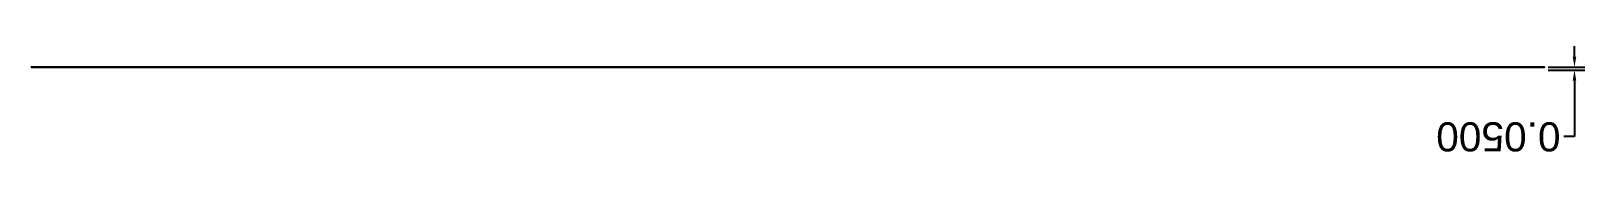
# Model space of a CAD drawing. Header units: metres. Extents: x 2.7 to 29.4, y -25 to -23.1.
import ezdxf

# ---------------------------------------------------------------- set-up
doc = ezdxf.new("R2010")
doc.units = ezdxf.units.M
doc.header["$MEASUREMENT"] = 0
doc.layers.add('Dimensiuni 3D', color=150, linetype='Continuous')
doc.layers.add('PROFIL AJUTATOR PLACA3 Cornisa', color=94, linetype='Continuous')
doc.styles.get("Standard").update_dxf_attribs({"font": 'arial.ttf'})
doc.dimstyles.get("Standard").update_dxf_attribs({"dimtxt": 1.03, "dimasz": 0.18, "dimexe": 0.18, "dimexo": 0.0625, "dimgap": 0.09, "dimtad": 0, "dimtih": 1, "dimtoh": 1, "dimdec": 4, "dimzin": 0, "dimdsep": 46, "dimtxsty": 'Standard', "dimcen": 0.09, "dimadec": 0, "dimazin": 0, "dimtfac": 1, "dimtdec": 4, "dimtofl": 0, "dimtmove": 0, "dimatfit": 3, "dimfxl": 1, "dimtolj": 1, "dimtzin": 0, "dimarcsym": 0})

# ---------------------------------------------------------------- blocks, each defined once
blk = doc.blocks.new('*D4')
at = {"layer": 'Dimensiuni 3D', "color": 0, "lineweight": -2, "transparency": 16777216}
for p, q in [((29.246, -23.32), (29.246, -23.14)), ((28.795, -23.5), (29.426, -23.5)), ((28.795, -23.55), (29.426, -23.55)), ((29.246, -23.73), (29.246, -24.692)), ((29.246, -24.692), (29.066, -24.692))]:
    blk.add_line(p, q, dxfattribs=at)
at = {"layer": 'Dimensiuni 3D', "color": 0, "transparency": 16777216}
for points in [[(29.276, -23.32), (29.216, -23.32), (29.246, -23.5)], [(29.276, -23.73), (29.216, -23.73), (29.246, -23.55)]]:
    blk.add_solid(points, dxfattribs=at)
at = {"layer": 'Dimensiuni 3D', "color": 0, "transparency": 16777216, "insert": (27.939, -24.692), "char_height": 0.5, "attachment_point": 5, "rotation": 180}
blk.add_mtext('\\A1;0.0500', dxfattribs=at)

msp = doc.modelspace()

# ---------------------------------------------------------------- linework, layer by layer
at = {"color": 5, "extrusion": (4.44089e-15, -1, -2.84217e-15), "elevation": 23.5}
msp.add_lwpolyline([(2.73235, 6.65), (3.25292, 6.65), (3.25292, 7.15), (28.21177, 7.15), (28.21177, 6.65), (28.73235, 6.65), (28.73235, -1.25), (28.21087, -1.25), (28.21087, -1.75), (3.25382, -1.75), (3.25382, -1.25), (2.73235, -1.25)], close=True, dxfattribs=at)
at = {"layer": 'PROFIL AJUTATOR PLACA3 Cornisa', "extrusion": (4.44089e-15, -1, -2.84217e-15), "elevation": 23.5}
msp.add_lwpolyline([(28.70325, 6.62), (28.70325, -1.22), (28.18267, -1.22), (28.18267, -1.72), (3.28382, -1.72), (3.28382, -1.22), (2.76325, -1.22), (2.76325, 6.62), (3.28472, 6.62), (3.28472, 7.12), (28.18177, 7.12), (28.18177, 6.62)], close=True, dxfattribs=at)

# ---------------------------------------------------------------- dimensions: what is measured, and where the dimension line sits
at = {"layer": 'Dimensiuni 3D'}
dim = msp.add_linear_dim(base=(29.24576, -23.5, 7), p1=(28.73235, -23.55, 6.65), p2=(28.73235, -23.5, -1.25), angle=270, dimstyle='Standard', override={"dimtxt": 0.5}, dxfattribs=at)
dim.commit()
dim.dimension.update_dxf_attribs({"geometry": '*D4', "text_midpoint": (27.93875, -24.69239, 7), "dimtype": 160})

doc.saveas('drawing.dxf')
